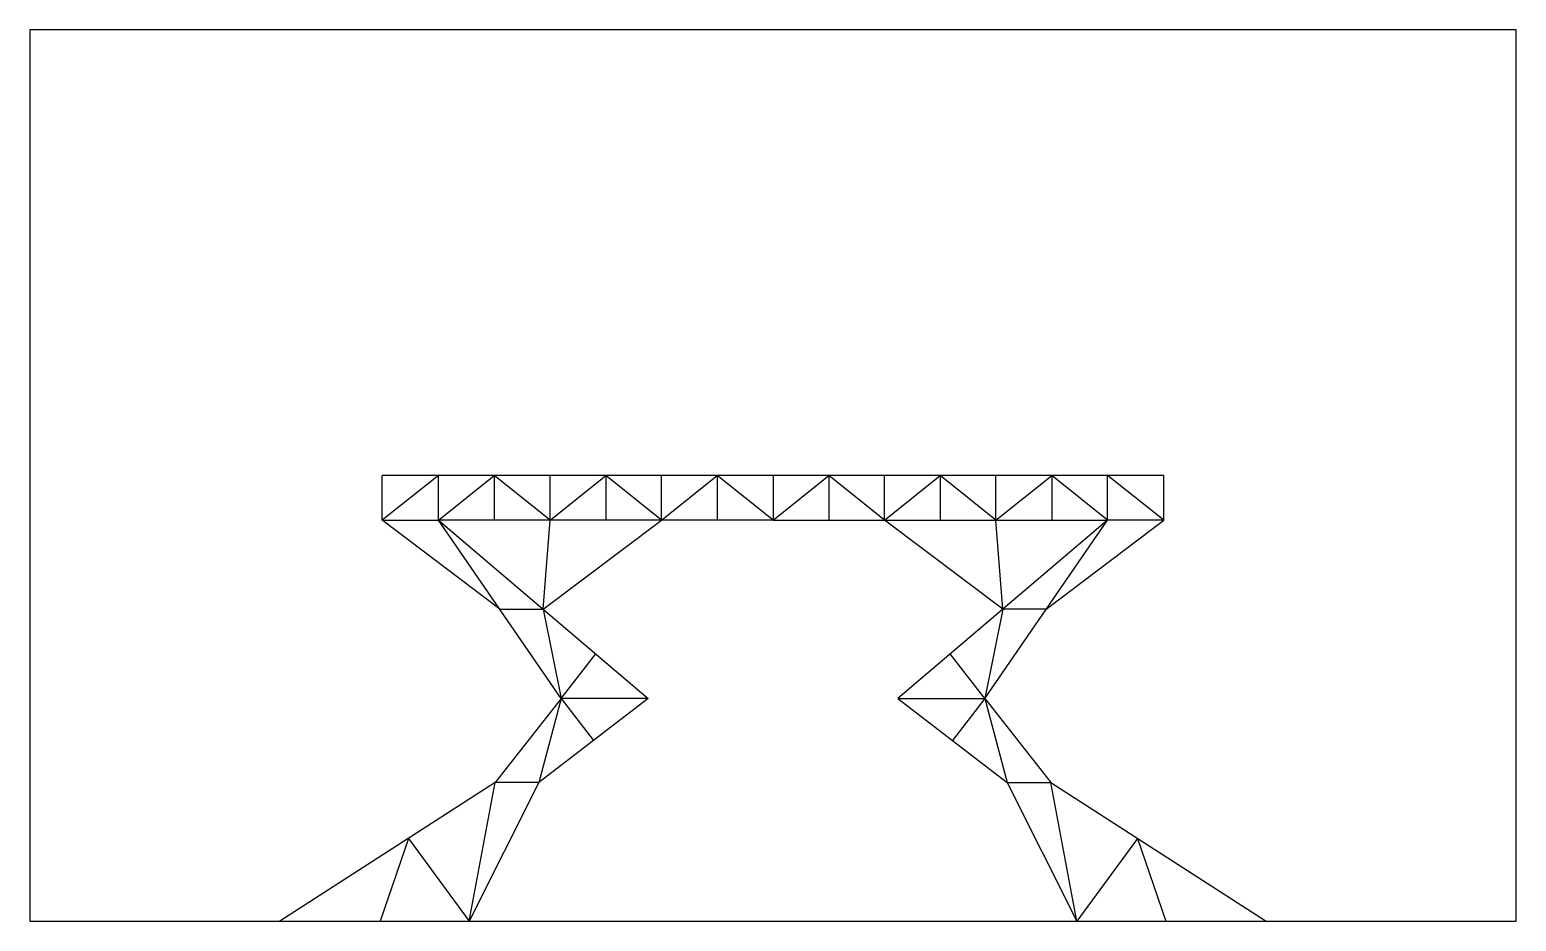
# Model space of a CAD drawing. Header units: inches. Extents: x 0 to 10, y 0 to 6.
import ezdxf

# ---------------------------------------------------------------- set-up
doc = ezdxf.new("R2010")
doc.units = ezdxf.units.IN
doc.header["$MEASUREMENT"] = 0
doc.layers.add('boundary', color=1, linetype='Continuous')
doc.layers.add('truss', color=4, linetype='Continuous')

msp = doc.modelspace()

# ---------------------------------------------------------------- linework, layer by layer
at = {"layer": 'boundary'}
for p, q in [((10, 6), (0, 6)), ((0, 6), (0, 0)), ((10, 0), (10, 6)), ((0, 0), (10, 0))]:
    msp.add_line(p, q, dxfattribs=at)
at = {"layer": 'truss'}
for p, q in [((2.75, 3), (2.371, 2.7)), ((2.371, 2.7), (2.371, 3)), ((2.75, 3), (2.371, 3)), ((2.75, 2.7), (3.125, 3)), ((2.75, 2.7), (2.75, 3)), ((5, 3), (2.75, 3)), ((3.5, 2.7), (3.125, 3)), ((3.125, 3), (3.125, 2.7)), ((3.5, 2.7), (3.875, 3)), ((3.5, 2.7), (3.5, 3)), ((4.25, 2.7), (3.875, 3)), ((3.875, 3), (3.875, 2.7)), ((4.25, 2.7), (4.625, 3)), ((4.25, 2.7), (4.25, 3)), ((5, 2.7), (4.625, 3)), ((4.625, 3), (4.625, 2.7)), ((5, 3), (5, 2.7)), ((5, 2.7), (5.375, 3)), ((7.25, 3), (5, 3)), ((5.75, 2.7), (5.375, 3)), ((5.375, 3), (5.375, 2.7)), ((5.75, 2.7), (6.125, 3)), ((5.75, 2.7), (5.75, 3)), ((6.5, 2.7), (6.125, 3)), ((6.125, 3), (6.125, 2.7)), ((6.5, 2.7), (6.875, 3)), ((6.5, 2.7), (6.5, 3)), ((7.25, 2.7), (6.875, 3)), ((6.875, 3), (6.875, 2.7)), ((7.25, 2.7), (7.25, 3)), ((7.629, 2.7), (7.25, 3)), ((7.629, 3), (7.25, 3)), ((7.629, 2.7), (7.629, 3)), ((3.162, 2.1), (2.371, 2.7)), ((2.371, 2.7), (2.75, 2.7)), ((5, 2.7), (2.75, 2.7)), ((2.75, 2.7), (4.161, 1.5)), ((3.574, 1.5), (2.75, 2.7)), ((3.455, 2.1), (4.25, 2.7)), ((3.455, 2.1), (3.5, 2.7)), ((5, 2.7), (7.25, 2.7)), ((6.545, 2.1), (5.75, 2.7)), ((7.25, 2.7), (5.839, 1.5)), ((6.426, 1.5), (7.25, 2.7)), ((6.545, 2.1), (6.5, 2.7)), ((6.838, 2.1), (7.629, 2.7)), ((7.629, 2.7), (7.25, 2.7)), ((3.162, 2.1), (3.455, 2.1)), ((3.455, 2.1), (3.574, 1.5)), ((6.545, 2.1), (6.426, 1.5)), ((6.838, 2.1), (6.545, 2.1)), ((3.574, 1.5), (3.808, 1.8)), ((6.426, 1.5), (6.192, 1.8)), ((3.574, 1.5), (3.131, 0.934)), ((4.161, 1.5), (3.424, 0.934)), ((3.574, 1.5), (3.424, 0.934)), ((4.161, 1.5), (3.574, 1.5)), ((3.574, 1.5), (3.792, 1.217)), ((5.839, 1.5), (6.426, 1.5)), ((5.839, 1.5), (6.576, 0.934)), ((6.426, 1.5), (6.208, 1.217)), ((6.426, 1.5), (6.576, 0.934)), ((6.426, 1.5), (6.869, 0.934)), ((3.131, 0.934), (1.682, 0)), ((3.424, 0.934), (2.957, 0)), ((2.957, 0), (3.131, 0.934)), ((3.424, 0.934), (3.131, 0.934)), ((6.576, 0.934), (7.043, 0)), ((6.576, 0.934), (6.869, 0.934)), ((6.869, 0.934), (8.318, 0)), ((7.043, 0), (6.869, 0.934)), ((2.548, 0.558), (2.357, 0)), ((2.548, 0.558), (2.957, 0)), ((7.452, 0.558), (7.043, 0)), ((7.452, 0.558), (7.643, 0))]:
    msp.add_line(p, q, dxfattribs=at)

doc.saveas('drawing.dxf')
